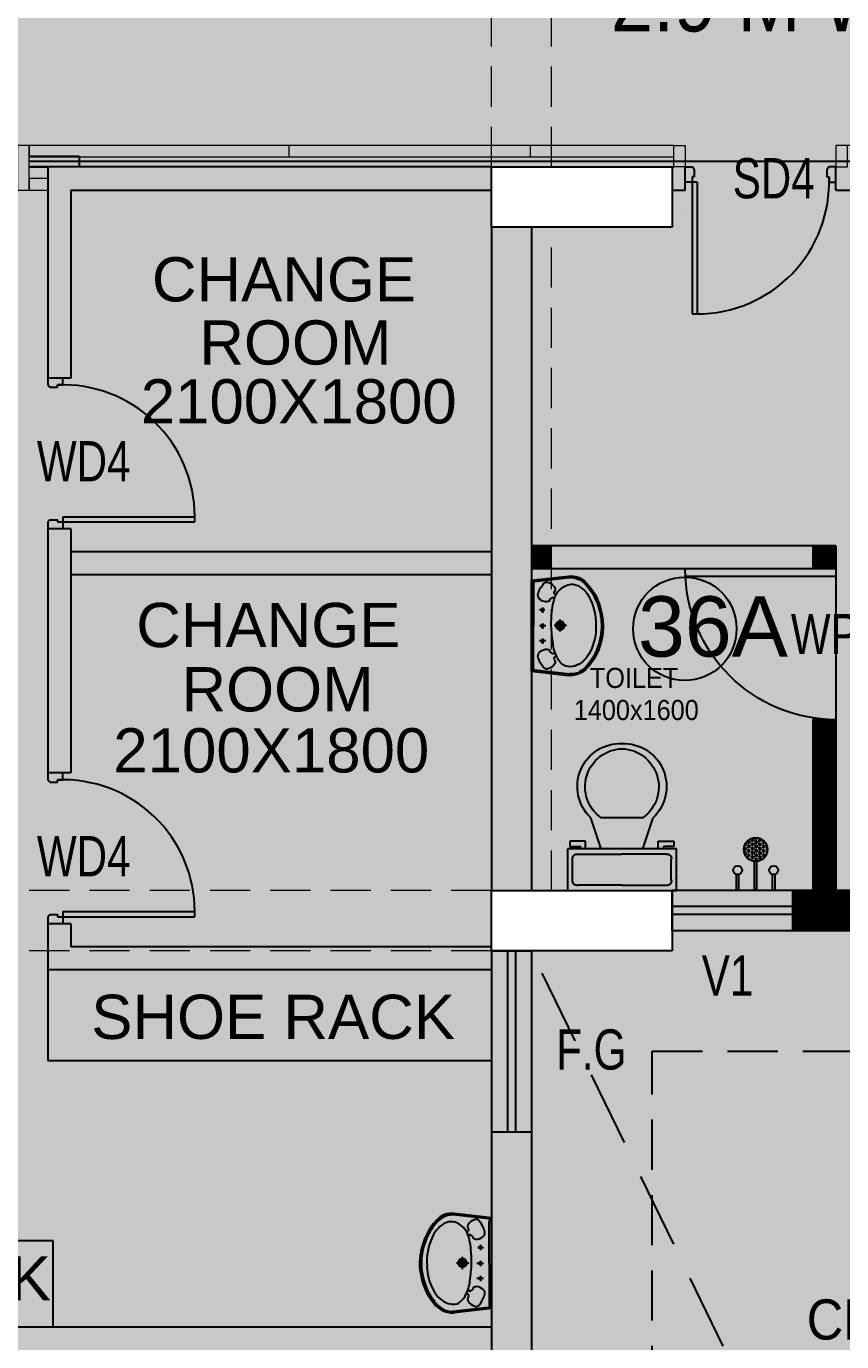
# Model space of a CAD drawing. Extents: x 11034434 to 11724204, y -4674497 to -3911811.
# Drawn here: x 11304166 to 11308224, y -4639257 to -4632712 of the extents above; entities that cross this region are included whole.
import ezdxf

# ---------------------------------------------------------------- set-up
doc = ezdxf.new("R2010")
doc.units = 0
doc.header["$MEASUREMENT"] = 0
for name, pattern in [('CENTER', [0]), ('DASHED', [0.75, 0.5, -0.25]), ('DASHED2', [0.375, 0.25, -0.125]), ('HIDDEN', [0.375, 0.25, -0.125])]:
    doc.linetypes.add(name, pattern=pattern)
doc.layers.get('0').update_dxf_attribs({"color": 251, "linetype": 'CONTINUOUS'})
for name, color, linetype in [('BEAM', 251, 'CONTINUOUS'), ('HATCH', 251, 'CONTINUOUS'), ('HS', 251, 'CONTINUOUS')]:
    doc.layers.add(name, color=color, linetype=linetype)
doc.layers.add('WALL PANEL', color=7, linetype='CONTINUOUS', lineweight=15)
doc.styles.add('ARIAL', font='arial.ttf', dxfattribs={"width": 0.75})
doc.styles.get("Standard").update_dxf_attribs({"font": 'arial.ttf'})
pattern_1 = [(45, (0, 0), (-0.0883883476483, 0.0883883476483), [])]

msp = doc.modelspace()

# ---------------------------------------------------------------- hatches: boundary and pattern name
at = {"ltscale": 500}
for points in [[(11306480.7, -4633412), (11304273.2, -4633412), (11304273.2, -4634462), (11304388.2, -4634462), (11304388.2, -4633527), (11306480.7, -4633527)], [(11306680.7, -4633712), (11306480.7, -4633712), (11306480.7, -4637012), (11306680.7, -4637012)], [(11304388.2, -4635212), (11304273.2, -4635212), (11304273.2, -4636427), (11304388.2, -4636427)], [(11306480.7, -4635327), (11304388.2, -4635327), (11304388.2, -4635442), (11306480.7, -4635442)], [(11304273.2, -4637407), (11304388.2, -4637407), (11304388.2, -4637177), (11304273.2, -4637177)], [(11306480.7, -4637312), (11306480.7, -4637292), (11304388.2, -4637292), (11304388.2, -4637407), (11306480.7, -4637407)], [(11306680.7, -4638212), (11306480.7, -4638212), (11306480.7, -4639477), (11306680.7, -4639477)], [(11306480.7, -4639182), (11300450.7, -4639182), (11300450.7, -4639297), (11306480.7, -4639297)]]:
    msp.add_hatch(color=256, dxfattribs=at).paths.add_polyline_path(points)
at = {"layer": 'HATCH', "ltscale": 500}
h = msp.add_hatch(color=251, dxfattribs=at)
h.dxf.hatch_style = 1
h.paths.add_polyline_path([(11284390.7, -4648802), (11284690.7, -4648802), (11284690.7, -4649702), (11284390.7, -4649702)])
h.paths.add_polyline_path([(11327800.7, -4652667), (11328700.7, -4652667), (11328700.7, -4652967), (11327800.7, -4652967)])
h.paths.add_polyline_path([(11302215.7, -4658732), (11302515.7, -4658732), (11302515.7, -4659632), (11302215.7, -4659632)])
h.paths.add_polyline_path([(11324600.7, -4658732), (11325200.7, -4658732), (11325200.7, -4659032), (11324600.7, -4659032)])
h.paths.add_polyline_path([(11280960.7, -4640612), (11281710.7, -4640612), (11281710.7, -4640912), (11280960.7, -4640912)])
h.paths.add_polyline_path([(11280960.7, -4644142), (11281860.7, -4644142), (11281860.7, -4644442), (11280960.7, -4644442)])
h.paths.add_polyline_path([(11317942.4, -4658632), (11318770.7, -4658632), (11318770.7, -4658932), (11317942.4, -4658932)])
h.paths.add_polyline_path([(11294185.7, -4658032), (11294485.7, -4658032), (11294485.7, -4658932), (11294185.7, -4658932)])
h.paths.add_polyline_path([(11288015.7, -4658182), (11288315.7, -4658182), (11288315.7, -4658932), (11288015.7, -4658932)])
h.paths.add_polyline_path([(11287690.7, -4658957), (11287990.7, -4658957), (11287990.7, -4659707), (11287690.7, -4659707)])
h.paths.add_polyline_path([(11280960.7, -4629742), (11281710.7, -4629742), (11281710.7, -4630042), (11280960.7, -4630042)])
h.paths.add_polyline_path([(11327800.7, -4629742), (11328700.7, -4629742), (11328700.7, -4630042), (11327800.7, -4630042)])
h.paths.add_polyline_path([(11280860.7, -4648802), (11281160.7, -4648802), (11281160.7, -4649702), (11280860.7, -4649702)])
h.paths.add_polyline_path([(11287690.7, -4658182), (11287990.7, -4658182), (11287990.7, -4658932), (11287690.7, -4658932)])
h.paths.add_polyline_path([(11327700.7, -4616012), (11328000.7, -4616012), (11328000.7, -4615033.7), (11327700.7, -4615033.7)])
h.paths.add_polyline_path([(11280960.7, -4637012), (11281710.7, -4637012), (11281710.7, -4637312), (11280960.7, -4637312)])
h.paths.add_polyline_path([(11309415.7, -4658732), (11309715.7, -4658732), (11309715.7, -4659632), (11309415.7, -4659632)])
h.paths.add_polyline_path([(11327800.7, -4609782), (11328700.7, -4609782), (11328700.7, -4610082), (11327800.7, -4610082)])
h.paths.add_polyline_path([(11327800.7, -4626142), (11328700.7, -4626142), (11328700.7, -4626442), (11327800.7, -4626442)])
h.paths.add_polyline_path([(11280960.7, -4633412), (11281710.7, -4633412), (11281710.7, -4633712), (11280960.7, -4633712)])
h.paths.add_polyline_path([(11313015.7, -4652702), (11313315.7, -4652702), (11313315.7, -4653602), (11313015.7, -4653602)])
h.paths.add_polyline_path([(11327800.7, -4633412), (11328700.7, -4633412), (11328700.7, -4633712), (11327800.7, -4633712)])
h.paths.add_polyline_path([(11286005.7, -4619012), (11286305.7, -4619012), (11286305.7, -4619612), (11286005.7, -4619612)])
h.paths.add_polyline_path([(11280960.7, -4619012), (11281860.7, -4619012), (11281860.7, -4619312), (11280960.7, -4619312)])
h.paths.add_polyline_path([(11327800.7, -4619012), (11328600.7, -4619012), (11328600.7, -4619312), (11327800.7, -4619312)])
h.paths.add_polyline_path([(11324600.7, -4647742), (11325299.6, -4647742), (11325299.6, -4648042), (11324600.7, -4648042)])
h.paths.add_polyline_path([(11321770.7, -4658632), (11322598.9, -4658632), (11322598.9, -4658932), (11321770.7, -4658932)])
h.paths.add_polyline_path([(11327800.7, -4640612), (11328700.7, -4640612), (11328700.7, -4640912), (11327800.7, -4640912)])
h.paths.add_polyline_path([(11286005.7, -4615412), (11286305.7, -4615412), (11286305.7, -4616012), (11286005.7, -4616012)])
h.paths.add_polyline_path([(11286330.7, -4615412), (11286630.7, -4615412), (11286630.7, -4616012), (11286330.7, -4616012)])
h.paths.add_polyline_path([(11282340.7, -4615112), (11282640.7, -4615112), (11282640.7, -4616012), (11282340.7, -4616012)])
h.paths.add_polyline_path([(11327800.7, -4658632), (11328700.7, -4658632), (11328700.7, -4658932), (11327800.7, -4658932)])
h.paths.add_polyline_path([(11300450.7, -4607482), (11300750.7, -4607482), (11300750.7, -4608382), (11300450.7, -4608382)])
h.paths.add_polyline_path([(11306480.7, -4607482), (11306780.7, -4607482), (11306780.7, -4608382), (11306480.7, -4608382)])
h.paths.add_polyline_path([(11284390.7, -4658182), (11284690.7, -4658182), (11284690.7, -4658932), (11284390.7, -4658932)])
h.paths.add_polyline_path([(11286330.7, -4619012), (11286630.7, -4619012), (11286630.7, -4619612), (11286330.7, -4619612)])
h.paths.add_polyline_path([(11297150.7, -4607482), (11297450.7, -4607482), (11297450.7, -4608382), (11297150.7, -4608382)])
h.paths.add_polyline_path([(11282340.7, -4609232), (11282640.7, -4609232), (11282640.7, -4609982), (11282340.7, -4609982)])
h.paths.add_polyline_path([(11286005.7, -4622612), (11286305.7, -4622612), (11286305.7, -4623212), (11286005.7, -4623212)])
h.paths.add_polyline_path([(11286330.7, -4623212), (11286630.7, -4623212), (11286630.7, -4622612), (11286330.7, -4622612)])
h.paths.add_polyline_path([(11284390.7, -4643692), (11284690.7, -4643692), (11284690.7, -4644442), (11284390.7, -4644442)])
h.paths.add_polyline_path([(11286005.7, -4609232), (11286305.7, -4609232), (11286305.7, -4609982), (11286005.7, -4609982)])
h.paths.add_polyline_path([(11283940.7, -4658957), (11284690.7, -4658957), (11284690.7, -4659257), (11283940.7, -4659257)])
h.paths.add_polyline_path([(11313015.7, -4658732), (11313315.7, -4658732), (11313315.7, -4659632), (11313015.7, -4659632)])
h.paths.add_polyline_path([(11284390.7, -4652702), (11284690.7, -4652702), (11284690.7, -4653452), (11284390.7, -4653452)])
h.paths.add_polyline_path([(11305815.7, -4658732), (11306115.7, -4658732), (11306115.7, -4659632), (11305815.7, -4659632)])
h.paths.add_polyline_path([(11327800.7, -4622612), (11328700.7, -4622612), (11328700.7, -4622912), (11327800.7, -4622912)])
h.paths.add_polyline_path([(11280960.7, -4626142), (11281710.7, -4626142), (11281710.7, -4626442), (11280960.7, -4626442)])
h.paths.add_polyline_path([(11321770.7, -4658957), (11322370.7, -4658957), (11322370.7, -4659257), (11321770.7, -4659257)])
h.paths.add_polyline_path([(11280685.7, -4658957), (11281435.7, -4658957), (11281435.7, -4659257), (11280685.7, -4659257)])
h.paths.add_polyline_path([(11318170.7, -4658957), (11318770.7, -4658957), (11318770.7, -4659257), (11318170.7, -4659257)])
h.paths.add_polyline_path([(11281860.7, -4622612), (11280960.7, -4622612), (11280960.7, -4622912), (11281860.7, -4622912)])
h.paths.add_polyline_path([(11294185.7, -4652702), (11294485.7, -4652702), (11294485.7, -4653602), (11294185.7, -4653602)])
h.paths.add_polyline_path([(11298615.7, -4658732), (11298915.7, -4658732), (11298915.7, -4659632), (11298615.7, -4659632)])
h.paths.add_polyline_path([(11318470.7, -4652702), (11318770.7, -4652702), (11318770.7, -4653602), (11318470.7, -4653602)])
h.paths.add_polyline_path([(11327800.7, -4644142), (11328700.7, -4644142), (11328700.7, -4644442), (11327800.7, -4644442)])
h.paths.add_polyline_path([(11327800.7, -4649402), (11328778.9, -4649402), (11328778.9, -4649702), (11327800.7, -4649702)])
h.paths.add_polyline_path([(11288760.7, -4609082), (11289060.7, -4609082), (11289060.7, -4609982), (11288760.7, -4609982)])
edge = h.paths.add_edge_path()
edge.add_line((11309265.7, -4609082), (11309265.7, -4609982))
edge.add_line((11321770.7, -4649702), (11322748.9, -4649702))
edge.add_line((11287690.7, -4643692), (11287690.7, -4644442))
edge.add_line((11309565.7, -4616012), (11309565.7, -4615112))
edge.add_line((11287990.7, -4653452), (11287990.7, -4652702))
edge.add_line((11288015.7, -4652702), (11288015.7, -4653452))
h.paths.add_polyline_path([(11306480.7, -4649402), (11307380.7, -4649402), (11307380.7, -4649702), (11306480.7, -4649702)], flags=17)
h.paths.add_polyline_path([(11291120.7, -4648802), (11291420.7, -4648802), (11291420.7, -4649702), (11291120.7, -4649702)], flags=17)
h.paths.add_polyline_path([(11288015.7, -4648952), (11288315.7, -4648952), (11288315.7, -4649702), (11288015.7, -4649702)], flags=17)
h.paths.add_polyline_path([(11288015.7, -4652702), (11288315.7, -4652702), (11288315.7, -4653452), (11288015.7, -4653452)], flags=17)
h.paths.add_polyline_path([(11296472.4, -4649402), (11297450.7, -4649402), (11297450.7, -4649702), (11296472.4, -4649702)], flags=17)
h.paths.add_polyline_path([(11298276.5, -4652702), (11299254.8, -4652702), (11299254.8, -4653002), (11298276.5, -4653002)], flags=17)
h.paths.add_polyline_path([(11311840.7, -4649402), (11312740.7, -4649402), (11312740.7, -4649702), (11311840.7, -4649702)], flags=17)
h.paths.add_polyline_path([(11300450.7, -4649402), (11301428.9, -4649402), (11301428.9, -4649702), (11300450.7, -4649702)], flags=17)
h.paths.add_polyline_path([(11317870.7, -4649402), (11318770.7, -4649402), (11318770.7, -4649702), (11317870.7, -4649702)], flags=17)
h.paths.add_polyline_path([(11287690.7, -4648952), (11287990.7, -4648952), (11287990.7, -4649702), (11287690.7, -4649702)], flags=17)
h.paths.add_polyline_path([(11287690.7, -4652702), (11287990.7, -4652702), (11287990.7, -4653452), (11287690.7, -4653452)], flags=17)
h.paths.add_polyline_path([(11311840.7, -4622612), (11312740.7, -4622612), (11312740.7, -4622912), (11311840.7, -4622912)], flags=17)
h.paths.add_polyline_path([(11306480.7, -4615412), (11306780.7, -4615412), (11306780.7, -4616012), (11306480.7, -4616012)], flags=16)
h.paths.add_polyline_path([(11306480.7, -4629742), (11307380.7, -4629742), (11307380.7, -4630042), (11306480.7, -4630042)], flags=17)
h.paths.add_polyline_path([(11303250.7, -4613552), (11303850.7, -4613552), (11303850.7, -4613852), (11303250.7, -4613852)], flags=17)
h.paths.add_polyline_path([(11303250.7, -4615712), (11303850.7, -4615712), (11303850.7, -4616012), (11303250.7, -4616012)], flags=16)
h.paths.add_polyline_path([(11311840.7, -4644142), (11312740.7, -4644142), (11312740.7, -4644442), (11311840.7, -4644442)], flags=17)
h.paths.add_polyline_path([(11287690.7, -4643692), (11287990.7, -4643692), (11287990.7, -4644442), (11287690.7, -4644442)], flags=17)
h.paths.add_polyline_path([(11297450.7, -4633712), (11296550.7, -4633712), (11296550.7, -4633412), (11297450.7, -4633412)], flags=17)
h.paths.add_polyline_path([(11290520.7, -4640612), (11291420.7, -4640612), (11291420.7, -4640912), (11290520.7, -4640912)], flags=17)
h.paths.add_polyline_path([(11297150.7, -4643842), (11297450.7, -4643842), (11297450.7, -4644742), (11297150.7, -4644742)], flags=17)
h.paths.add_polyline_path([(11290520.7, -4644142), (11291420.7, -4644142), (11291420.7, -4644442), (11290520.7, -4644442)], flags=17)
h.paths.add_polyline_path([(11306480.7, -4640612), (11307380.7, -4640612), (11307380.7, -4640912), (11306480.7, -4640912)], flags=17)
h.paths.add_polyline_path([(11288015.7, -4643692), (11288315.7, -4643692), (11288315.7, -4644442), (11288015.7, -4644442)], flags=17)
h.paths.add_polyline_path([(11290520.7, -4637012), (11291420.7, -4637012), (11291420.7, -4637312), (11290520.7, -4637312)], flags=17)
h.paths.add_polyline_path([(11311840.7, -4626142), (11312740.7, -4626142), (11312740.7, -4626442), (11311840.7, -4626442)], flags=17)
h.paths.add_polyline_path([(11311840.7, -4637012), (11312740.7, -4637012), (11312740.7, -4637312), (11311840.7, -4637312)], flags=17)
h.paths.add_polyline_path([(11311840.7, -4633412), (11312740.7, -4633412), (11312740.7, -4633712), (11311840.7, -4633712)], flags=17)
h.paths.add_polyline_path([(11315340.7, -4647742), (11315940.7, -4647742), (11315940.7, -4648042), (11315340.7, -4648042)], flags=17)
h.paths.add_polyline_path([(11321770.7, -4629742), (11322670.7, -4629742), (11322670.7, -4630042), (11321770.7, -4630042)], flags=17)
h.paths.add_polyline_path([(11317870.7, -4629742), (11318770.7, -4629742), (11318770.7, -4630042), (11317870.7, -4630042)], flags=17)
h.paths.add_polyline_path([(11300450.7, -4636712), (11300750.7, -4636712), (11300750.7, -4637612), (11300450.7, -4637612)], flags=17)
h.paths.add_polyline_path([(11306480.7, -4637012), (11307380.7, -4637012), (11307380.7, -4637312), (11306480.7, -4637312)], flags=17)
h.paths.add_polyline_path([(11321770.7, -4649402), (11322748.9, -4649402), (11322748.9, -4649702), (11321770.7, -4649702)], flags=17)
h.paths.add_polyline_path([(11297150.7, -4636712), (11297450.7, -4636712), (11297450.7, -4637612), (11297150.7, -4637612)], flags=17)
h.paths.add_polyline_path([(11318470.7, -4636712), (11318770.7, -4636712), (11318770.7, -4637612), (11318470.7, -4637612)], flags=17)
h.paths.add_polyline_path([(11300450.7, -4629742), (11301350.7, -4629742), (11301350.7, -4630042), (11300450.7, -4630042)], flags=17)
h.paths.add_polyline_path([(11313568.2, -4615712), (11314468.2, -4615712), (11314468.2, -4616012), (11313568.2, -4616012)], flags=17)
h.paths.add_polyline_path([(11317870.7, -4615712), (11318770.7, -4615712), (11318770.7, -4616012), (11317870.7, -4616012)], flags=17)
h.paths.add_polyline_path([(11321770.7, -4615712), (11322670.7, -4615712), (11322670.7, -4616012), (11321770.7, -4616012)], flags=17)
h.paths.add_polyline_path([(11306480.7, -4633412), (11307380.7, -4633412), (11307380.7, -4633712), (11306480.7, -4633712)], flags=17)
h.paths.add_polyline_path([(11300450.7, -4633412), (11301350.7, -4633412), (11301350.7, -4633712), (11300450.7, -4633712)], flags=17)
h.paths.add_polyline_path([(11294020.7, -4647742), (11294620.7, -4647742), (11294620.7, -4648042), (11294020.7, -4648042)], flags=17)
h.paths.add_polyline_path([(11306480.7, -4622612), (11307380.7, -4622612), (11307380.7, -4622912), (11306480.7, -4622912)], flags=17)
h.paths.add_polyline_path([(11290520.7, -4633412), (11291420.7, -4633412), (11291420.7, -4633712), (11290520.7, -4633712)], flags=17)
h.paths.add_polyline_path([(11321770.7, -4633412), (11322670.7, -4633412), (11322670.7, -4633712), (11321770.7, -4633712)], flags=17)
h.paths.add_polyline_path([(11317870.7, -4633412), (11318770.7, -4633412), (11318770.7, -4633712), (11317870.7, -4633712)], flags=17)
h.paths.add_polyline_path([(11321770.7, -4636712), (11322070.7, -4636712), (11322070.7, -4637612), (11321770.7, -4637612)], flags=17)
h.paths.add_polyline_path([(11300450.7, -4640312), (11300750.7, -4640312), (11300750.7, -4641212), (11300450.7, -4641212)], flags=17)
h.paths.add_polyline_path([(11321770.7, -4643842), (11322070.7, -4643842), (11322070.7, -4644742), (11321770.7, -4644742)], flags=17)
h.paths.add_polyline_path([(11306480.7, -4626142), (11307380.7, -4626142), (11307380.7, -4626442), (11306480.7, -4626442)], flags=17)
h.paths.add_polyline_path([(11318470.7, -4625842), (11318770.7, -4625842), (11318770.7, -4626742), (11318470.7, -4626742)], flags=17)
h.paths.add_polyline_path([(11321770.7, -4625842), (11322070.7, -4625842), (11322070.7, -4626742), (11321770.7, -4626742)], flags=17)
h.paths.add_polyline_path([(11296550.7, -4629742), (11297450.7, -4629742), (11297450.7, -4630042), (11296550.7, -4630042)], flags=17)
h.paths.add_polyline_path([(11311645.4, -4629741.8), (11312740.7, -4629742), (11312740.7, -4630042), (11311645.4, -4630041.8)], flags=17)
h.paths.add_polyline_path([(11290520.7, -4629742), (11291420.7, -4629742), (11291420.7, -4630042), (11290520.7, -4630042)], flags=17)
h.paths.add_polyline_path([(11305476.5, -4652702), (11306454.8, -4652702), (11306454.8, -4653002), (11305476.5, -4653002)], flags=17)
h.paths.add_polyline_path([(11297150.7, -4640312), (11297450.7, -4640312), (11297450.7, -4641212), (11297150.7, -4641212)], flags=17)
h.paths.add_polyline_path([(11293005.7, -4609982), (11293305.7, -4609982), (11293305.7, -4609182), (11293005.7, -4609182)], flags=17)
h.paths.add_polyline_path([(11321770.7, -4622312), (11322070.7, -4622312), (11322070.7, -4623212), (11321770.7, -4623212)], flags=17)
h.paths.add_polyline_path([(11297150.7, -4612952), (11297450.7, -4612952), (11297450.7, -4613852), (11297150.7, -4613852)], flags=17)
h.paths.add_polyline_path([(11311840.7, -4619012), (11312740.7, -4619012), (11312740.7, -4619312), (11311840.7, -4619312)], flags=17)
h.paths.add_polyline_path([(11306480.7, -4612952), (11306780.7, -4612952), (11306780.7, -4613852), (11306480.7, -4613852)], flags=17)
h.paths.add_polyline_path([(11293005.7, -4615112), (11293305.7, -4615112), (11293305.7, -4616012), (11293005.7, -4616012)], flags=17)
h.paths.add_polyline_path([(11309265.7, -4615112), (11309565.7, -4615112), (11309565.7, -4616012), (11309265.7, -4616012)], flags=16)
h.paths.add_polyline_path([(11290520.7, -4619012), (11291420.7, -4619012), (11291420.7, -4619312), (11290520.7, -4619312)], flags=17)
h.paths.add_polyline_path([(11300450.7, -4619012), (11301095.7, -4619012), (11301095.7, -4619312), (11300450.7, -4619312)], flags=17)
h.paths.add_polyline_path([(11288760.7, -4615112), (11289060.7, -4615112), (11289060.7, -4616012), (11288760.7, -4616012)], flags=17)
h.paths.add_polyline_path([(11318470.7, -4609082), (11318770.7, -4609082), (11318770.7, -4609982), (11318470.7, -4609982)], flags=17)
h.paths.add_polyline_path([(11297150.7, -4615112), (11297450.7, -4615112), (11297450.7, -4616012), (11297150.7, -4616012)], flags=17)
h.paths.add_polyline_path([(11313868.2, -4609082), (11314168.2, -4609082), (11314168.2, -4609982), (11313868.2, -4609982)], flags=17)
h.paths.add_polyline_path([(11321770.7, -4619012), (11322670.7, -4619012), (11322670.7, -4619312), (11321770.7, -4619312)], flags=17)
h.paths.add_polyline_path([(11297150.7, -4625842), (11297450.7, -4625842), (11297450.7, -4626742), (11297150.7, -4626742)], flags=17)
h.paths.add_polyline_path([(11290520.7, -4622612), (11291420.7, -4622612), (11291420.7, -4622912), (11290520.7, -4622912)], flags=17)
h.paths.add_polyline_path([(11309265.7, -4609082), (11309565.7, -4609082), (11309565.7, -4609982), (11309265.7, -4609982)], flags=17)
h.paths.add_polyline_path([(11317870.7, -4619012), (11318770.7, -4619012), (11318770.7, -4619312), (11317870.7, -4619312)], flags=17)
h.paths.add_polyline_path([(11321770.7, -4609082), (11322070.7, -4609082), (11322070.7, -4609982), (11321770.7, -4609982)], flags=17)
h.paths.add_polyline_path([(11309076.5, -4652702), (11310054.8, -4652702), (11310054.8, -4653002), (11309076.5, -4653002)], flags=17)
h.paths.add_polyline_path([(11306480.7, -4619012), (11307380.7, -4619012), (11307380.7, -4619312), (11306480.7, -4619312)], flags=17)
h.paths.add_polyline_path([(11306480.7, -4644142), (11307380.7, -4644142), (11307380.7, -4644442), (11306480.7, -4644442)], flags=17)
h.paths.add_polyline_path([(11300450.7, -4622312), (11300750.7, -4622312), (11300750.7, -4623212), (11300450.7, -4623212)], flags=17)
h.paths.add_polyline_path([(11311840.7, -4640612), (11312740.7, -4640612), (11312740.7, -4640912), (11311840.7, -4640912)], flags=17)
h.paths.add_polyline_path([(11297150.7, -4623212), (11297450.7, -4623212), (11297450.7, -4622314.4), (11297150.7, -4622314.4)], flags=17)
h.paths.add_polyline_path([(11318470.7, -4640312), (11318770.7, -4640312), (11318770.7, -4641212), (11318470.7, -4641212)], flags=17)
h.paths.add_polyline_path([(11300450.7, -4643842), (11300750.7, -4643842), (11300750.7, -4644742), (11300450.7, -4644742)], flags=17)
h.paths.add_polyline_path([(11321770.7, -4640312), (11322070.7, -4640312), (11322070.7, -4641212), (11321770.7, -4641212)], flags=17)
h.paths.add_polyline_path([(11296472.4, -4619012), (11297450.7, -4619012), (11297450.7, -4619312), (11296472.4, -4619312)], flags=17)
h.paths.add_polyline_path([(11318470.7, -4643842), (11318770.7, -4643842), (11318770.7, -4644742), (11318470.7, -4644742)], flags=17)
h.paths.add_polyline_path([(11300450.7, -4625842), (11300750.7, -4625842), (11300750.7, -4626742), (11300450.7, -4626742)], flags=17)
h.paths.add_polyline_path([(11290520.7, -4626142), (11291420.7, -4626142), (11291420.7, -4626442), (11290520.7, -4626442)], flags=17)
h.paths.add_polyline_path([(11318470.7, -4622312), (11318770.7, -4622312), (11318770.7, -4623212), (11318470.7, -4623212)], flags=17)
h.paths.add_polyline_path([(11322070.7, -4652759.1), (11321770.7, -4652759.1), (11321770.7, -4653680.2), (11322070.7, -4653680.2)])
at = {"layer": 'HS', "linetype": 'CENTER', "ltscale": 500}
h = msp.add_hatch(color=256, dxfattribs=at)
h.dxf.hatch_style = 1
h.paths.add_polyline_path([(11307445.7, -4633412), (11307388.5, -4633412), (11307380.7, -4633412), (11307380.7, -4633527), (11307388.5, -4633527), (11307445.7, -4633527)])
at = {"layer": 'HS', "lineweight": -3, "ltscale": 500}
h = msp.add_hatch(dxfattribs=at)
h.set_pattern_fill('ANSI31', color=256)
h.set_pattern_definition([(45, (435405.41953, -1047759.00654), (-0.0883883476483, 0.0883883476483), [])])
h.paths.add_polyline_path([(11311840.7, -4633412), (11310468.2, -4633412), (11310468.2, -4633527), (11311840.7, -4633527)])
h.paths.add_polyline_path([(11308195.7, -4633412), (11308195.7, -4633527), (11310468.2, -4633527), (11310468.2, -4633412)])
h.paths.add_polyline_path([(11308195.7, -4633412), (11308195.7, -4633412), (11308195.7, -4633462.3)], flags=17)
at = {"layer": 'HS', "linetype": 'CENTER', "ltscale": 500, "true_color": 0x636466}
h = msp.add_hatch(dxfattribs=at)
h.set_pattern_fill('ANSI31', color=251)
h.set_pattern_definition(pattern_1)
h.paths.add_polyline_path([(11306680.7, -4635412), (11306780.7, -4635412), (11306780.7, -4635297), (11306680.7, -4635297), (11306680.7, -4635412)])
h = msp.add_hatch(dxfattribs=at)
h.set_pattern_fill('ANSI31', color=251)
h.set_pattern_definition(pattern_1)
h.paths.add_polyline_path([(11306780.7, -4635412), (11308080.7, -4635412), (11308080.7, -4635297), (11306780.7, -4635297)])
h = msp.add_hatch(dxfattribs=at)
h.set_pattern_fill('ANSI31', color=251)
h.set_pattern_definition(pattern_1)
h.paths.add_polyline_path([(11308195.7, -4635412), (11308195.7, -4635297), (11308080.7, -4635297), (11308080.7, -4635412)])
h = msp.add_hatch(dxfattribs=at)
h.set_pattern_fill('ANSI31', color=251)
h.set_pattern_definition(pattern_1)
h.paths.add_polyline_path([(11308080.7, -4636162), (11308080.7, -4637012), (11308195.7, -4637012), (11308195.7, -4636162)])
at = {"layer": 'HS', "lineweight": -3, "ltscale": 500}
h = msp.add_hatch(dxfattribs=at)
h.set_pattern_fill('ANSI31', color=256, scale=10)
h.set_pattern_definition([(45, (11311172.7342, -4637133.1937), (-0.8838835, 0.8838835), [])])
h.paths.add_polyline_path([(11311840.7, -4637012), (11310940.7, -4637012), (11311221.2, -4637012), (11311221.2, -4637212), (11310940.7, -4637212), (11311840.7, -4637212)])
h.paths.add_polyline_path([(11310321.2, -4637012), (11308195.7, -4637012), (11307980.7, -4637012), (11307980.7, -4637212), (11308280.7, -4637212), (11310321.2, -4637212)])

# ---------------------------------------------------------------- linework, layer by layer
at = {"lineweight": 25}
for p, q in [((11304180.1, -4633359), (11304429, -4633359)), ((11304429, -4633359), (11304429, -4633412)), ((11318540.7, -4633384), (11304180.1, -4633384)), ((11306480.7, -4633412), (11304180.1, -4633412)), ((11304273.2, -4633412), (11304273.2, -4634495.7)), ((11307380.7, -4633412), (11307388.5, -4633412)), ((11307445.6, -4633412), (11307479.4, -4633412)), ((11307445.7, -4633527), (11307445.7, -4633412)), ((11307479.4, -4633412), (11307479.4, -4633413.8)), ((11307490.6, -4633423.2), (11307488.8, -4633423.2)), ((11307490.6, -4633423.2), (11307490.6, -4633460.7)), ((11308150.6, -4633423.2), (11308152.5, -4633423.2)), ((11308150.6, -4633423.2), (11308150.6, -4633460.7)), ((11308161.9, -4633412), (11308161.9, -4633413.8)), ((11308195.6, -4633412), (11308161.9, -4633412)), ((11308195.7, -4633527), (11308195.7, -4633412)), ((11307505.6, -4633487), (11307445.6, -4633487)), ((11307479.4, -4633460.7), (11307479.4, -4634143.2)), ((11307490.6, -4633460.7), (11307479.4, -4633460.7)), ((11307505.6, -4633487), (11307505.6, -4634143.2)), ((11308150.6, -4633460.7), (11308161.9, -4633460.7)), ((11308161.9, -4633460.7), (11308161.9, -4633487)), ((11308161.9, -4633487), (11308195.6, -4633487)), ((11304388.2, -4633527), (11306480.7, -4633527)), ((11304388.2, -4633527), (11304388.2, -4634462)), ((11307380.7, -4633527), (11307388.5, -4633527)), ((11307445.6, -4633519.1), (11307445.6, -4633519.1)), ((11308195.6, -4633519.1), (11308195.6, -4633519.1)), ((11308195.7, -4633527), (11311840.7, -4633527)), ((11307445.6, -4633634.1), (11307445.6, -4633634.1)), ((11306480.7, -4633712), (11306480.7, -4637012)), ((11306680.7, -4633712), (11306680.7, -4637012)), ((11307479.4, -4634143.2), (11307505.6, -4634143.2)), ((11304388.2, -4634462), (11304273.2, -4634462)), ((11304348.2, -4634495.7), (11304348.2, -4634462)), ((11304273.2, -4634495.7), (11304275, -4634495.7)), ((11304284.4, -4634507), (11304284.4, -4634505.1)), ((11304284.4, -4634507), (11304321.9, -4634507)), ((11304321.9, -4634507), (11304321.9, -4634495.7)), ((11304321.9, -4634495.7), (11304348.2, -4634495.7)), ((11304273.2, -4635178.2), (11304275, -4635178.2)), ((11304273.2, -4635178.2), (11304273.2, -4636460.7)), ((11304284.4, -4635167), (11304284.4, -4635168.8)), ((11304284.4, -4635167), (11304321.9, -4635167)), ((11304321.9, -4635167), (11304321.9, -4635178.2)), ((11304321.9, -4635178.2), (11305004.4, -4635178.2)), ((11304348.2, -4635152), (11305004.4, -4635152)), ((11304348.2, -4635152), (11304348.2, -4635212)), ((11305004.4, -4635178.2), (11305004.4, -4635152)), ((11304388.2, -4635212), (11304273.2, -4635212)), ((11304388.2, -4635212), (11304388.2, -4636427)), ((11308080.7, -4635297), (11306680.7, -4635297)), ((11308080.7, -4635297), (11308080.7, -4635412)), ((11308195.7, -4635297), (11308080.7, -4635297)), ((11308195.7, -4635297), (11308195.7, -4637012)), ((11306480.7, -4635327), (11304388.2, -4635327)), ((11306480.7, -4635442), (11304388.2, -4635442)), ((11308195.7, -4635412), (11306680.7, -4635412)), ((11306680.7, -4635468.5), (11306865.4, -4635447.8)), ((11306680.7, -4635476.4), (11306872.1, -4635455)), ((11308195.7, -4635412), (11307445.7, -4635412)), ((11308195.7, -4635449.5), (11307446.6, -4635449.5)), ((11306680.7, -4635920.9), (11306680.7, -4635468.5)), ((11306690.3, -4635905.8), (11306691.4, -4635487.9)), ((11306747.4, -4635616), (11306720.1, -4635616)), ((11306735.1, -4635603.9), (11306735.1, -4635630.2)), ((11306752.6, -4635695.3), (11306720.1, -4635695.3)), ((11306735.1, -4635683.2), (11306735.1, -4635709.4)), ((11306854.1, -4635693.8), (11306792.7, -4635693.8)), ((11306824, -4635724), (11306824, -4635663.7)), ((11306752.6, -4635770.1), (11306720.1, -4635770.1)), ((11306735.1, -4635758), (11306735.1, -4635784.2)), ((11306680.7, -4635912.9), (11306872.1, -4635934.4)), ((11306680.7, -4635920.9), (11306865.4, -4635941.6)), ((11308080.7, -4636162), (11308080.7, -4637012)), ((11308195.7, -4636162), (11308080.7, -4636162)), ((11304388.2, -4636427), (11304273.2, -4636427)), ((11304348.2, -4636460.7), (11304348.2, -4636427)), ((11304273.2, -4636460.7), (11304275, -4636460.7)), ((11304284.4, -4636472), (11304284.4, -4636470.1)), ((11304284.4, -4636472), (11304321.9, -4636472)), ((11304321.9, -4636472), (11304321.9, -4636460.7)), ((11304321.9, -4636460.7), (11304348.2, -4636460.7)), ((11307027.2, -4636805.1), (11306975.5, -4636649.9)), ((11307234.1, -4636649.9), (11307027.2, -4636649.9)), ((11307234.1, -4636805.1), (11307285.8, -4636649.9)), ((11307402.2, -4636805.1), (11306859.1, -4636805.1)), ((11306859.1, -4636805.1), (11306859.1, -4637012)), ((11306949.6, -4636766.3), (11306872, -4636766.3)), ((11306872, -4636766.3), (11306872, -4636792.1)), ((11306872, -4636792.1), (11306923.8, -4636792.1)), ((11306923.8, -4636792.1), (11306923.8, -4636805.1)), ((11306949.6, -4636805.1), (11306949.6, -4636766.3)), ((11307311.7, -4636766.3), (11307389.3, -4636766.3)), ((11307311.7, -4636805.1), (11307311.7, -4636766.3)), ((11307389.3, -4636792.1), (11307337.6, -4636792.1)), ((11307337.6, -4636792.1), (11307337.6, -4636805.1)), ((11307389.3, -4636766.3), (11307389.3, -4636792.1)), ((11307402.2, -4637012), (11307402.2, -4636805.1)), ((11306885, -4636960.2), (11306885, -4636856.8)), ((11306910.8, -4636830.9), (11307130.7, -4636830.9)), ((11307350.5, -4636830.9), (11307130.7, -4636830.9)), ((11307376.4, -4636960.2), (11307376.4, -4636856.8)), ((11306859.1, -4637012), (11307130.7, -4637012)), ((11307130.7, -4636986.1), (11306910.8, -4636986.1)), ((11307130.7, -4636986.1), (11307350.5, -4636986.1)), ((11307130.7, -4637012), (11307402.2, -4637012)), ((11307380.7, -4637212), (11307380.7, -4637012)), ((11308280.7, -4637012), (11307380.7, -4637012)), ((11307980.7, -4637212), (11307980.7, -4637012)), ((11307980.7, -4637092), (11307380.7, -4637092)), ((11304273.2, -4637143.2), (11304273.2, -4637407)), ((11304273.2, -4637143.2), (11304275, -4637143.2)), ((11304284.4, -4637132), (11304284.4, -4637133.8)), ((11304284.4, -4637132), (11304321.9, -4637132)), ((11304321.9, -4637132), (11304321.9, -4637143.2)), ((11304321.9, -4637143.2), (11305004.4, -4637143.2)), ((11304348.2, -4637117), (11305004.4, -4637117)), ((11304348.2, -4637117), (11304348.2, -4637177)), ((11305004.4, -4637143.2), (11305004.4, -4637117)), ((11307980.7, -4637132), (11307380.7, -4637132)), ((11304388.2, -4637177), (11304273.2, -4637177)), ((11304388.2, -4637177), (11304388.2, -4637292)), ((11308280.7, -4637212), (11307380.7, -4637212)), ((11306480.7, -4637292), (11304388.2, -4637292)), ((11306480.7, -4637312), (11306680.7, -4637312)), ((11306480.7, -4637312), (11306480.7, -4645342)), ((11306560.7, -4637312), (11306560.7, -4638212)), ((11306600.7, -4637312), (11306600.7, -4638212)), ((11306680.7, -4637312), (11306680.7, -4640612)), ((11306480.7, -4637407), (11304273.2, -4637407)), ((11306480.7, -4638212), (11306680.7, -4638212)), ((11306480.7, -4638647.7), (11306289.2, -4638626.3)), ((11306480.7, -4638639.8), (11306296, -4638619.1)), ((11306471, -4639077.1), (11306469.9, -4638659.2)), ((11306480.7, -4639092.2), (11306480.7, -4638639.8)), ((11306414, -4638787.3), (11306441.3, -4638787.3)), ((11306426.3, -4638775.2), (11306426.3, -4638801.5)), ((11306337.3, -4638895.3), (11306337.3, -4638835)), ((11306426.3, -4638854.5), (11306426.3, -4638880.7)), ((11306307.3, -4638865.1), (11306368.7, -4638865.1)), ((11306408.8, -4638866.6), (11306441.3, -4638866.6)), ((11306408.8, -4638941.4), (11306441.3, -4638941.4)), ((11306426.3, -4638929.3), (11306426.3, -4638955.5)), ((11306480.7, -4639084.2), (11306289.2, -4639105.7)), ((11306480.7, -4639092.2), (11306296, -4639112.9)), ((11300450.7, -4639182), (11306480.7, -4639182))]:
    msp.add_line(p, q, dxfattribs=at)
at = {"lineweight": 25, "ltscale": 500}
for p, q in [((11304180.1, -4633412), (11304273.2, -4633412)), ((11306480.7, -4633712), (11306480.7, -4633412)), ((11306480.7, -4633412), (11307380.7, -4633412)), ((11307380.7, -4633412), (11307380.7, -4633712)), ((11307380.7, -4633712), (11306480.7, -4633712)), ((11307776.7, -4636754.7), (11307773.5, -4636760.1)), ((11307773.5, -4636760.1), (11307776.7, -4636765.5)), ((11307776.7, -4636754.7), (11307782.9, -4636754.7)), ((11307782.9, -4636754.7), (11307786, -4636760.1)), ((11307786, -4636760.1), (11307782.9, -4636765.5)), ((11307792.4, -4636749), (11307792.3, -4636749.3)), ((11307792.3, -4636749.3), (11307795.4, -4636754.7)), ((11307795.4, -4636754.7), (11307801.7, -4636754.7)), ((11307804.7, -4636749.5), (11307801.7, -4636754.7)), ((11307814.2, -4636754.7), (11307811, -4636760.1)), ((11307811, -4636760.1), (11307814.2, -4636765.5)), ((11307814.2, -4636754.7), (11307820.4, -4636754.7)), ((11307820.4, -4636754.7), (11307823.5, -4636760.1)), ((11307823.5, -4636760.1), (11307820.4, -4636765.5)), ((11307737.3, -4636805.6), (11307739.2, -4636808.8)), ((11307739.2, -4636798), (11307737.7, -4636800.5)), ((11307739.2, -4636819.6), (11307738.6, -4636820.6)), ((11307739.2, -4636798), (11307745.4, -4636798)), ((11307739.2, -4636808.8), (11307745.4, -4636808.8)), ((11307739.2, -4636819.6), (11307745.4, -4636819.6)), ((11307741, -4636787.1), (11307745.4, -4636787.1)), ((11307748.5, -4636781.7), (11307745.4, -4636787.2)), ((11307745.4, -4636798), (11307748.5, -4636803.4)), ((11307748.5, -4636803.4), (11307745.4, -4636808.8)), ((11307745.4, -4636819.6), (11307748.5, -4636825)), ((11307748.5, -4636825), (11307745.4, -4636830.5)), ((11307745.9, -4636777.1), (11307748.5, -4636781.7)), ((11307757.9, -4636765.5), (11307754.8, -4636770.9)), ((11307754.8, -4636770.9), (11307757.9, -4636776.3)), ((11307757.9, -4636787.2), (11307754.8, -4636792.6)), ((11307754.8, -4636792.6), (11307757.9, -4636798)), ((11307757.9, -4636808.8), (11307754.8, -4636814.2)), ((11307754.8, -4636814.2), (11307757.9, -4636819.6)), ((11307757.9, -4636765.5), (11307764.2, -4636765.5)), ((11307757.9, -4636776.3), (11307764.2, -4636776.3)), ((11307757.9, -4636787.1), (11307764.2, -4636787.1)), ((11307757.9, -4636798), (11307764.2, -4636798)), ((11307757.9, -4636808.8), (11307764.2, -4636808.8)), ((11307757.9, -4636819.6), (11307764.2, -4636819.6)), ((11307764.2, -4636765.5), (11307767.3, -4636770.9)), ((11307767.3, -4636770.9), (11307764.2, -4636776.3)), ((11307764.2, -4636787.1), (11307767.3, -4636792.6)), ((11307767.3, -4636792.6), (11307764.2, -4636798)), ((11307764.2, -4636808.8), (11307767.3, -4636814.2)), ((11307767.3, -4636814.2), (11307764.2, -4636819.6)), ((11307776.7, -4636776.3), (11307773.5, -4636781.7)), ((11307773.5, -4636781.7), (11307776.7, -4636787.1)), ((11307776.7, -4636798), (11307773.5, -4636803.4)), ((11307773.5, -4636803.4), (11307776.7, -4636808.8)), ((11307776.7, -4636819.6), (11307773.5, -4636825)), ((11307773.5, -4636825), (11307776.7, -4636830.5)), ((11307776.7, -4636765.5), (11307782.9, -4636765.5)), ((11307776.7, -4636776.3), (11307782.9, -4636776.3)), ((11307776.7, -4636787.1), (11307782.9, -4636787.1)), ((11307776.7, -4636798), (11307782.9, -4636798)), ((11307776.7, -4636808.8), (11307782.9, -4636808.8)), ((11307776.7, -4636819.6), (11307782.9, -4636819.6)), ((11307782.9, -4636776.3), (11307786, -4636781.7)), ((11307786, -4636781.7), (11307782.9, -4636787.2)), ((11307782.9, -4636798), (11307786, -4636803.4)), ((11307786, -4636803.4), (11307782.9, -4636808.8)), ((11307782.9, -4636819.6), (11307786, -4636825)), ((11307786, -4636825), (11307782.9, -4636830.5)), ((11307795.4, -4636765.5), (11307792.3, -4636770.9)), ((11307792.3, -4636770.9), (11307795.4, -4636776.3)), ((11307795.4, -4636787.2), (11307792.3, -4636792.6)), ((11307792.3, -4636792.6), (11307795.4, -4636798)), ((11307795.4, -4636808.8), (11307792.3, -4636814.2)), ((11307792.3, -4636814.2), (11307795.4, -4636819.6)), ((11307795.4, -4636765.5), (11307801.7, -4636765.5)), ((11307795.4, -4636776.3), (11307801.7, -4636776.3)), ((11307795.4, -4636787.1), (11307801.7, -4636787.1)), ((11307795.4, -4636798), (11307801.7, -4636798)), ((11307795.4, -4636808.8), (11307801.7, -4636808.8)), ((11307795.4, -4636819.6), (11307801.7, -4636819.6)), ((11307801.7, -4636765.5), (11307804.8, -4636770.9)), ((11307804.8, -4636770.9), (11307801.7, -4636776.3)), ((11307801.7, -4636787.1), (11307804.8, -4636792.6)), ((11307804.8, -4636792.6), (11307801.7, -4636798)), ((11307801.7, -4636808.8), (11307804.8, -4636814.2)), ((11307804.8, -4636814.2), (11307801.7, -4636819.6)), ((11307814.2, -4636776.3), (11307811, -4636781.7)), ((11307811, -4636781.7), (11307814.2, -4636787.1)), ((11307814.2, -4636798), (11307811, -4636803.4)), ((11307811, -4636803.4), (11307814.2, -4636808.8)), ((11307814.2, -4636819.6), (11307811, -4636825)), ((11307811, -4636825), (11307814.2, -4636830.5)), ((11307814.2, -4636765.5), (11307820.4, -4636765.5)), ((11307814.2, -4636776.3), (11307820.4, -4636776.3)), ((11307814.2, -4636787.1), (11307820.4, -4636787.1)), ((11307814.2, -4636798), (11307820.4, -4636798)), ((11307814.2, -4636808.8), (11307820.4, -4636808.8)), ((11307814.2, -4636819.6), (11307820.4, -4636819.6)), ((11307820.4, -4636776.3), (11307823.5, -4636781.7)), ((11307823.5, -4636781.7), (11307820.4, -4636787.2)), ((11307820.4, -4636798), (11307823.5, -4636803.4)), ((11307823.5, -4636803.4), (11307820.4, -4636808.8)), ((11307820.4, -4636819.6), (11307823.5, -4636825)), ((11307823.5, -4636825), (11307820.4, -4636830.5)), ((11307832.9, -4636765.5), (11307829.8, -4636770.9)), ((11307829.8, -4636770.9), (11307832.9, -4636776.3)), ((11307832.9, -4636787.2), (11307829.8, -4636792.6)), ((11307829.8, -4636792.6), (11307832.9, -4636798)), ((11307832.9, -4636808.8), (11307829.8, -4636814.2)), ((11307829.8, -4636814.2), (11307832.9, -4636819.6)), ((11307832.9, -4636765.5), (11307837.3, -4636765.5)), ((11307832.9, -4636776.3), (11307839.2, -4636776.3)), ((11307832.9, -4636787.1), (11307839.2, -4636787.1)), ((11307832.9, -4636798), (11307839.2, -4636798)), ((11307832.9, -4636808.8), (11307839.2, -4636808.8)), ((11307832.9, -4636819.6), (11307839.2, -4636819.6)), ((11307842.3, -4636770.9), (11307839.2, -4636776.3)), ((11307839.2, -4636787.1), (11307842.3, -4636792.6)), ((11307842.3, -4636792.6), (11307839.2, -4636798)), ((11307839.2, -4636808.8), (11307842.3, -4636814.2)), ((11307842.3, -4636814.2), (11307839.2, -4636819.6)), ((11307848.9, -4636781.1), (11307848.5, -4636781.7)), ((11307848.5, -4636781.7), (11307851.3, -4636786.4)), ((11307851.7, -4636798), (11307848.5, -4636803.4)), ((11307848.5, -4636803.4), (11307851.7, -4636808.8)), ((11307851.7, -4636819.6), (11307848.5, -4636825)), ((11307848.5, -4636825), (11307851.2, -4636829.6)), ((11307851.7, -4636798), (11307854.5, -4636798)), ((11307851.7, -4636808.8), (11307855.3, -4636808.8)), ((11307851.7, -4636819.6), (11307854.1, -4636819.6)), ((11307741.7, -4636830.5), (11307745.4, -4636830.5)), ((11307757.9, -4636830.5), (11307754.8, -4636835.9)), ((11307754.8, -4636835.9), (11307757.9, -4636841.3)), ((11307757.9, -4636852.1), (11307757.7, -4636852.5)), ((11307757.9, -4636830.5), (11307764.2, -4636830.5)), ((11307757.9, -4636841.3), (11307764.2, -4636841.3)), ((11307757.9, -4636852.1), (11307764.2, -4636852.1)), ((11307764.2, -4636830.5), (11307767.3, -4636835.9)), ((11307767.3, -4636835.9), (11307764.2, -4636841.3)), ((11307764.2, -4636852.1), (11307767.3, -4636857.5)), ((11307767.3, -4636857.5), (11307766.5, -4636858.9)), ((11307776.7, -4636841.3), (11307773.5, -4636846.7)), ((11307773.5, -4636846.7), (11307776.7, -4636852.1)), ((11307776.7, -4636862.9), (11307776.4, -4636863.5)), ((11307776.7, -4636830.5), (11307782.9, -4636830.5)), ((11307776.7, -4636841.3), (11307782.9, -4636841.3)), ((11307776.7, -4636852.1), (11307782.9, -4636852.1)), ((11307776.7, -4636862.9), (11307782.9, -4636862.9)), ((11307782.9, -4636841.3), (11307786, -4636846.7)), ((11307786, -4636846.7), (11307782.9, -4636852.1)), ((11307782.9, -4636862.9), (11307784.6, -4636865.8)), ((11307790.1, -4637007.2), (11307790.1, -4636866.6)), ((11307795.4, -4636830.5), (11307792.3, -4636835.9)), ((11307792.3, -4636835.9), (11307795.4, -4636841.3)), ((11307795.4, -4636852.1), (11307792.3, -4636857.5)), ((11307792.3, -4636857.5), (11307795.4, -4636862.9)), ((11307795.4, -4636830.5), (11307801.7, -4636830.5)), ((11307795.4, -4636841.3), (11307801.7, -4636841.3)), ((11307795.4, -4636852.1), (11307801.7, -4636852.1)), ((11307795.4, -4636862.9), (11307801.7, -4636862.9)), ((11307801.7, -4636830.5), (11307804.8, -4636835.9)), ((11307804.8, -4636835.9), (11307801.7, -4636841.3)), ((11307801.7, -4636852.1), (11307804.8, -4636857.5)), ((11307804.8, -4636857.5), (11307801.7, -4636862.9)), ((11307802.5, -4637007.2), (11307802.5, -4636866.6)), ((11307814.2, -4636841.3), (11307811, -4636846.7)), ((11307811, -4636846.7), (11307814.2, -4636852.1)), ((11307814.2, -4636862.9), (11307813.3, -4636864.4)), ((11307814.2, -4636830.5), (11307820.4, -4636830.5)), ((11307814.2, -4636841.3), (11307820.4, -4636841.3)), ((11307814.2, -4636852.1), (11307820.4, -4636852.1)), ((11307814.2, -4636862.9), (11307817.6, -4636862.9)), ((11307820.4, -4636841.3), (11307823.5, -4636846.7)), ((11307823.5, -4636846.7), (11307820.4, -4636852.1)), ((11307832.9, -4636830.5), (11307829.8, -4636835.9)), ((11307829.8, -4636835.9), (11307832.9, -4636841.3)), ((11307832.9, -4636852.1), (11307830.8, -4636855.8)), ((11307832.9, -4636830.5), (11307839.2, -4636830.5)), ((11307832.9, -4636841.3), (11307839.2, -4636841.3)), ((11307832.9, -4636852.1), (11307835.4, -4636852.1)), ((11307839.2, -4636830.5), (11307842.3, -4636835.9)), ((11307842.3, -4636835.9), (11307839.2, -4636841.3)), ((11307699.9, -4637007.2), (11307699.9, -4636931.8)), ((11307712.4, -4637007.2), (11307712.4, -4636932.1)), ((11307880.2, -4637007.2), (11307880.2, -4636932.1)), ((11307892.6, -4637007.2), (11307892.6, -4636931.8)), ((11306480.7, -4637312), (11306480.7, -4637012)), ((11306480.7, -4637012), (11307380.7, -4637012)), ((11307380.7, -4637012), (11307380.7, -4637312)), ((11307790.1, -4637007.2), (11307802.5, -4637007.2)), ((11308195.7, -4637012), (11309594.2, -4637012)), ((11307380.7, -4637312), (11306480.7, -4637312)), ((11304273.2, -4637407), (11304273.2, -4637857)), ((11304273.2, -4637857), (11306480.7, -4637857)), ((11304300.3, -4638754.8), (11301923.3, -4638754.8)), ((11304300.3, -4639182), (11304300.3, -4638754.8)), ((11301923.3, -4639182), (11304300.3, -4639182))]:
    msp.add_line(p, q, dxfattribs=at)
at = {"linetype": 'CENTER', "ltscale": 500}
msp.add_line((11307388.5, -4633527), (11307445.7, -4633527), dxfattribs=at)
at = {"linetype": 'DASHED2', "lineweight": 25, "ltscale": 1500}
msp.add_line((11312540.7, -4649402), (11306680.7, -4637312), dxfattribs=at)
at = {"linetype": 'DASHED', "lineweight": 25, "ltscale": 500}
for p, q in [((11307280.7, -4637812), (11311940.7, -4637812)), ((11307280.7, -4648902), (11307280.7, -4637812))]:
    msp.add_line(p, q, dxfattribs=at)
at = {"lineweight": -3, "ltscale": 500}
for centre, radius in [((11307443.8, -4635709.7), 257.3), ((11307796.3, -4636807.9), 59), ((11307706.7, -4636910.9), 21.9), ((11307885.9, -4636910.9), 21.9)]:
    msp.add_circle(centre, radius, dxfattribs=at)
for centre, radius, start, end in [((11307479.4, -4633423.2), 9.38, 0, 90), ((11308161.9, -4633423.2), 9.38, 90, 180), ((11307505.6, -4633487), 656.2, 270, 2.29244), ((11304284.4, -4634495.7), 9.38, 180, 270), ((11304348.2, -4635152), 656.2, 0, 92.29244), ((11304284.4, -4635178.2), 9.38, 90, 180), ((11304284.4, -4636460.7), 9.38, 180, 270), ((11304348.2, -4637117), 656.2, 0, 92.29244), ((11304284.4, -4637143.2), 9.38, 90, 180)]:
    msp.add_arc(centre, radius, start, end)
at = {"extrusion": (0, 0, -1)}
for centre, major_axis, start_param, end_param in [((11306878.5, -4635546.3), (0, 99.5), -0.132539, 0.848731), ((11306876.7, -4635549.3), (0.1, 94.4), -0.049658, 0.838116), ((11308195.7, -4635412), (-27.6, 749.5), 3.178452, 4.749248), ((11306658.4, -4635493.5), (0, 33.5), 0.727251, 1.402875), ((11306835.6, -4635568.6), (1.1, 126.1), -1.238036, -0.892193), ((11306756.7, -4635497.9), (0, 20.7), -1.101507, 0.481509), ((11306748.3, -4635533.5), (-0.3, 56.9), 0.324902, 0.965135), ((11306898.8, -4635593.4), (0, 109.8), -1.431017, -0.436146), ((11306781.2, -4635512.3), (0, 17.9), 0.880684, 2.260744), ((11306880.4, -4635559.1), (0, 70.9), -0.405199, 0.56573), ((11306844.7, -4635617.8), (-0.2, 139.7), 0.557563, 1.193786), ((11306748.1, -4635676.7), (0, 275.4), 0.806541, 1.180915), ((11306740.4, -4635683.3), (-0.1, 293.9), 0.809856, 1.41441), ((11306746.8, -4635542.4), (0, 34), 4.33982, 5.202657), ((11306755.4, -4635526.5), (0.3, 49.2), 3.359735, 4.09512), ((11306753.3, -4635543.8), (0, 31.9), 2.620328, 3.422401), ((11306795, -4635579), (-0.2, 26.8), -1.278641, -0.487266), ((11306787.2, -4635560.9), (0, 7.39), -0.727724, 1.373337), ((11307077.9, -4635649), (-0.3, 296.4), -1.495794, -1.328336), ((11306801.1, -4635529.6), (-6.08, 6.08), 4.867594, 6.265028), ((11306801.3, -4635531.8), (5.47, 5.47), 2.097053, 3.541809), ((11306704, -4635690), (0, 297.5), 1.141495, 1.637774), ((11306725.9, -4635694.3), (0, 302.7), 1.155365, 1.952189), ((11306735.1, -4635616), (0.02, 6.43), 3.139035, 9.42222), ((11307511, -4635697.9), (0.1, 732.1), -1.56667, -1.474079), ((11306763.3, -4635698.5), (-0.1, 274.2), 1.346594, 1.865175), ((11306735.1, -4635695.3), (0.08, 6.43), 3.12883, 9.412015), ((11307578.9, -4635660.1), (0.8, 800.7), 4.558159, 4.668067), ((11306824, -4635693.8), (0, 21.6), 3.141254, 9.424439), ((11306824, -4635693.8), (-0.1, 15.5), 3.145308, 9.428493), ((11306824, -4635693.8), (0, 10.9), 3.142047372431534, 9.425232679611119), ((11306753.3, -4635707.8), (0, 247.5), 1.579809, 2.112792), ((11306735.1, -4635770.1), (0.02, 6.43), 3.139035, 9.42222), ((11306953.9, -4635770.6), (0.1, 166.8), 4.181112, 4.641559), ((11306747, -4635710.1), (0.2, 287), 1.808981, 2.322804), ((11306746.8, -4635844.9), (0, 34), 4.222121, 5.084958), ((11306755.4, -4635860.8), (0.1, 49.2), -0.960797, -0.225412), ((11306753.3, -4635843.4), (-0.1, 31.9), -0.276767, 0.525307), ((11306795, -4635808.2), (0.2, 26.8), 3.628858, 4.420234), ((11306787.4, -4635825), (-0.03, 8.55), 1.455188, 3.796569), ((11306802.1, -4635856.2), (6.17, 6.17), 4.354779, 6.027124), ((11306853.9, -4635776.7), (0.2, 126), 2.054055, 2.802751), ((11306815.3, -4635748.5), (-0.2, 200.3), 1.868215, 2.281789), ((11306666.1, -4635901), (0, 24.7), 1.765467, 2.50956), ((11306835.6, -4635818.6), (-0.3, 126.1), 4.027191, 4.373034), ((11306756.7, -4635889.4), (0, 20.7), 2.661884, 4.2449), ((11306748.3, -4635853.7), (0.3, 56.9), 2.176458, 2.816691), ((11306801.1, -4635857.6), (-6.08, 6.08), 4.730546, 6.12798), ((11306781.2, -4635875), (0, 17.9), 0.880848, 2.260908), ((11306883.4, -4635822.9), (0, 80.1), 3.554495, 4.299548), ((11306872, -4635803.9), (0, 94.7), 2.890537, 3.362984), ((11306878.1, -4635834.9), (-0.1, 106), 2.310552, 2.942572), ((11306862.6, -4635814.1), (-0.1, 123.1), 2.127435, 2.640092), ((11306875.5, -4635859), (-0.1, 83.2), 2.850118, 3.264751), ((11306879.1, -4635856.6), (0, 78.1), 2.562376, 3.231693), ((11307122.8, -4636494.6), (-151.4, 151.4), 4.686239, 7.105146), ((11307136.2, -4636495.5), (-133.6, 133.6), 4.541602, 7.039318), ((11307138.5, -4636494.6), (-151.4, -151.4), 2.319632, 4.738539), ((11307125.1, -4636495.5), (-133.6, 133.6), 0.814663, 3.31238), ((11306907.6, -4636853.6), (-16.2, 16.2), -0.927295, 0.927295), ((11307353.7, -4636853.6), (-16.2, 16.2), 0.643501, 2.498091), ((11306907.6, -4636963.5), (-16.2, -16.2), 5.35589, 7.21048), ((11307353.7, -4636963.5), (-16.2, -16.2), 3.785094, 5.639684)]:
    msp.add_ellipse(centre, major_axis=major_axis, ratio=1, start_param=start_param, end_param=end_param, dxfattribs=at)
for centre, major_axis, start_param, end_param in [((11306420.9, -4638854.6), (-1.4, 293.9), 0.804856, 1.40941), ((11306413.2, -4638848), (11, 275.1), 0.846734, 1.221107), ((11306282.8, -4638717.6), (0.8, 99.5), -0.125159, 0.856112), ((11306284.7, -4638720.6), (-0.5, 94.4), -0.054017, 0.833757), ((11306280.9, -4638730.4), (0.1, 70.9), -0.40399, 0.566938), ((11306413, -4638704.8), (3.4, 56.8), 0.379746, 1.01998), ((11306404.7, -4638669.2), (-0.6, 20.7), -1.132171, 0.450845), ((11306325.7, -4638739.9), (2.7, 126.1), -1.207179, -0.861336), ((11306503, -4638664.8), (-1.1, 33.5), 0.694157, 1.369781), ((11306316.6, -4638789.1), (2.9, 139.6), 0.576882, 1.213105), ((11306262.5, -4638764.7), (-1, 109.8), -1.440137, -0.445266), ((11306360, -4638703.1), (-5.47, 5.47), 2.097053, 3.541808), ((11306380.2, -4638683.6), (0, 17.9), 0.882648, 2.262708), ((11306360.2, -4638700.9), (-6.08, 6.08), 3.296798, 4.694232), ((11306374.2, -4638732.2), (0.96, 7.33), -0.597665, 1.503396), ((11306366.4, -4638750.3), (2.2, 26.7), -1.201141, -0.409766), ((11306405.9, -4638697.8), (1.8, 49.2), 3.400756, 4.136141), ((11306414.5, -4638713.7), (0, 34), 4.338853, 5.20169), ((11306435.5, -4638865.6), (0.6, 302.7), 1.157347, 1.954171), ((11306457.4, -4638861.3), (3.6, 297.5), 1.153879, 1.650158), ((11306083.4, -4638820.2), (-2.8, 296.4), -1.506456, -1.338998), ((11306408, -4638715.1), (-0.3, 31.9), 2.60946, 3.411534), ((11306426.3, -4638787.3), (0.66, 6.4), 1.676337, 7.959522), ((11306398, -4638869.8), (-0.1, 274.2), 1.345964, 1.864545), ((11306337.3, -4638865.1), (-2, 21.5), 1.478237, 7.761422), ((11306337.3, -4638865.1), (-0.1, 15.5), 1.557902, 7.841087), ((11306337.3, -4638865.1), (-2.5, 10.6), 1.34154, 7.624725), ((11305650.3, -4638869.2), (1.9, 732.1), -1.563964, -1.471373), ((11306408, -4638879.1), (-4.3, 247.5), 1.562587, 2.09557), ((11305582.4, -4638831.4), (-32.8, 800.1), 4.518223, 4.628131), ((11306426.3, -4638866.6), (-2.72, 5.82), 1.146023, 7.429208), ((11306414.4, -4638881.4), (1.1, 287), 1.813318, 2.32714), ((11306346, -4638919.7), (-9.9, 200), 1.817791, 2.231365), ((11306207.4, -4638941.9), (2.6, 166.8), 4.196959, 4.657407), ((11306366.4, -4638979.5), (-3.5, 26.6), 3.50299, 4.294365), ((11306408, -4639014.7), (-0.3, 31.9), -0.288141, 0.513933), ((11306405.9, -4639032.1), (1.4, 49.2), -0.930894, -0.195509), ((11306426.3, -4638941.4), (0.66, 6.4), 1.676337, 7.959522), ((11306298.7, -4638985.3), (1, 123.1), 2.13457, 2.647227), ((11306307.4, -4638948), (-0.6, 126), 2.051585, 2.800281), ((11306277.9, -4638994.2), (-0.6, 80.1), 3.547154, 4.292207), ((11306359.2, -4639027.5), (6.17, 6.17), 5.925575, 7.59792), ((11306380.2, -4639046.3), (0.2, 17.9), 0.892603, 2.272663), ((11306373.9, -4638996.3), (-0.05, 8.55), 1.445384, 3.786765), ((11306360.2, -4639028.9), (6.08, 6.08), 4.730546, 6.12798), ((11306325.7, -4638989.9), (9.9, 125.7), 4.103572, 4.449415), ((11306414.5, -4639016.2), (0.1, 34), 4.22603, 5.088867), ((11306283.2, -4639006.2), (2.6, 106), 2.334166, 2.966186), ((11306282.2, -4639027.9), (-0.3, 78.1), 2.557679, 3.226996), ((11306285.8, -4639030.3), (0.3, 83.2), 2.85234, 3.266974), ((11306289.3, -4638975.2), (0.7, 94.7), 2.897376, 3.369822), ((11306413, -4639025), (-0.4, 56.9), 2.173486, 2.81372), ((11306404.7, -4639060.7), (-0.7, 20.7), 2.625882, 4.208898), ((11306495.2, -4639072.3), (0.1, 24.7), 1.769519, 2.513612)]:
    msp.add_ellipse(centre, major_axis=major_axis, ratio=1, start_param=start_param, end_param=end_param)
at = {"layer": 'BEAM', "linetype": 'HIDDEN', "lineweight": 18, "ltscale": 800}
for p, q in [((11306480.7, -4633412), (11306480.7, -4630042)), ((11306780.7, -4633412), (11306780.7, -4630042)), ((11306480.7, -4637012), (11306480.7, -4633712)), ((11306780.7, -4637012), (11306780.7, -4633712)), ((11306480.7, -4637012), (11300750.7, -4637012)), ((11306480.7, -4637312), (11300750.7, -4637312))]:
    msp.add_line(p, q, dxfattribs=at)
at = {"layer": 'WALL PANEL', "color": 150, "lineweight": 15}
for points in [[(11304123, -4633527.1), (11304180.1, -4633527.1), (11304180.1, -4633304.8), (11304123, -4633304.8)], [(11307388.5, -4633362), (11307388.5, -4633304.8), (11306673.3, -4633304.8), (11306673.3, -4633362)], [(11307445.7, -4633412), (11307388.5, -4633412), (11307388.5, -4633304.8), (11307445.6, -4633304.8)], [(11308195.7, -4633412), (11308252.8, -4633412), (11308252.8, -4633304.8), (11308195.7, -4633304.8)], [(11304180.1, -4633469.9), (11304180.1, -4633527.1), (11304273.2, -4633527.1), (11304273.2, -4633470)]]:
    msp.add_lwpolyline(points, close=True, dxfattribs=at)
for points in [[(11306673.3, -4633304.8), (11304180.1, -4633304.8), (11304180.1, -4633362), (11306673.3, -4633362)], [(11305473.2, -4633304.8), (11305473.2, -4633362)], [(11309395.7, -4633304.8), (11308195.7, -4633304.8), (11308195.7, -4633362), (11308195.7, -4633362)]]:
    msp.add_lwpolyline(points, dxfattribs=at)

# ---------------------------------------------------------------- texts
at = {"lineweight": 20, "ltscale": 500, "width": 0.9}
msp.add_text('2.9 M W I D E C O R R I D O R', height=300, dxfattribs=at).set_placement((11307075.8, -4632737.8))
at = {"lineweight": 20, "style": 'ARIAL', "width": 0.75}
for s, p in [('SD4', (11307682, -4633567.8)), ('WD4', (11304219.1, -4634976)), ('WPCD', (11307971.3, -4635835.9)), ('WD4', (11304219.1, -4636941)), ('V1', (11307527.8, -4637534.5)), ('F.G', (11306803.5, -4637902.9))]:
    msp.add_text(s, height=200, dxfattribs=at).set_placement(p)
at = {"lineweight": 20}
for s, height, p in [('CHANGE', 220, (11304791.7, -4634080.9)), ('ROOM', 220, (11305027.6, -4634395.1)), ('2100X1800', 220, (11304736.1, -4634688)), ('CHANGE', 220, (11304713.7, -4635800.9)), ('36A', 300, (11307210.7, -4635848)), ('ROOM', 220, (11304938.7, -4636120.6)), ('2100X1800', 220, (11304599.6, -4636424.5)), ('SHOE RACK', 220, (11304489.6, -4637750.4)), ('SHOE RACK', 220, (11302479.5, -4639051.4))]:
    msp.add_text(s, height=height, dxfattribs=at).set_placement(p)
at = {"lineweight": 20, "width": 0.9}
for s, height, p in [('TOILET', 100, (11306971, -4636004)), ('1400x1600', 100, (11306890.8, -4636163.7)), ('CHAJJA PROJECTION ', 200, (11308050.3, -4639246.3))]:
    msp.add_text(s, height=height, dxfattribs=at).set_placement(p)

doc.saveas('drawing.dxf')
